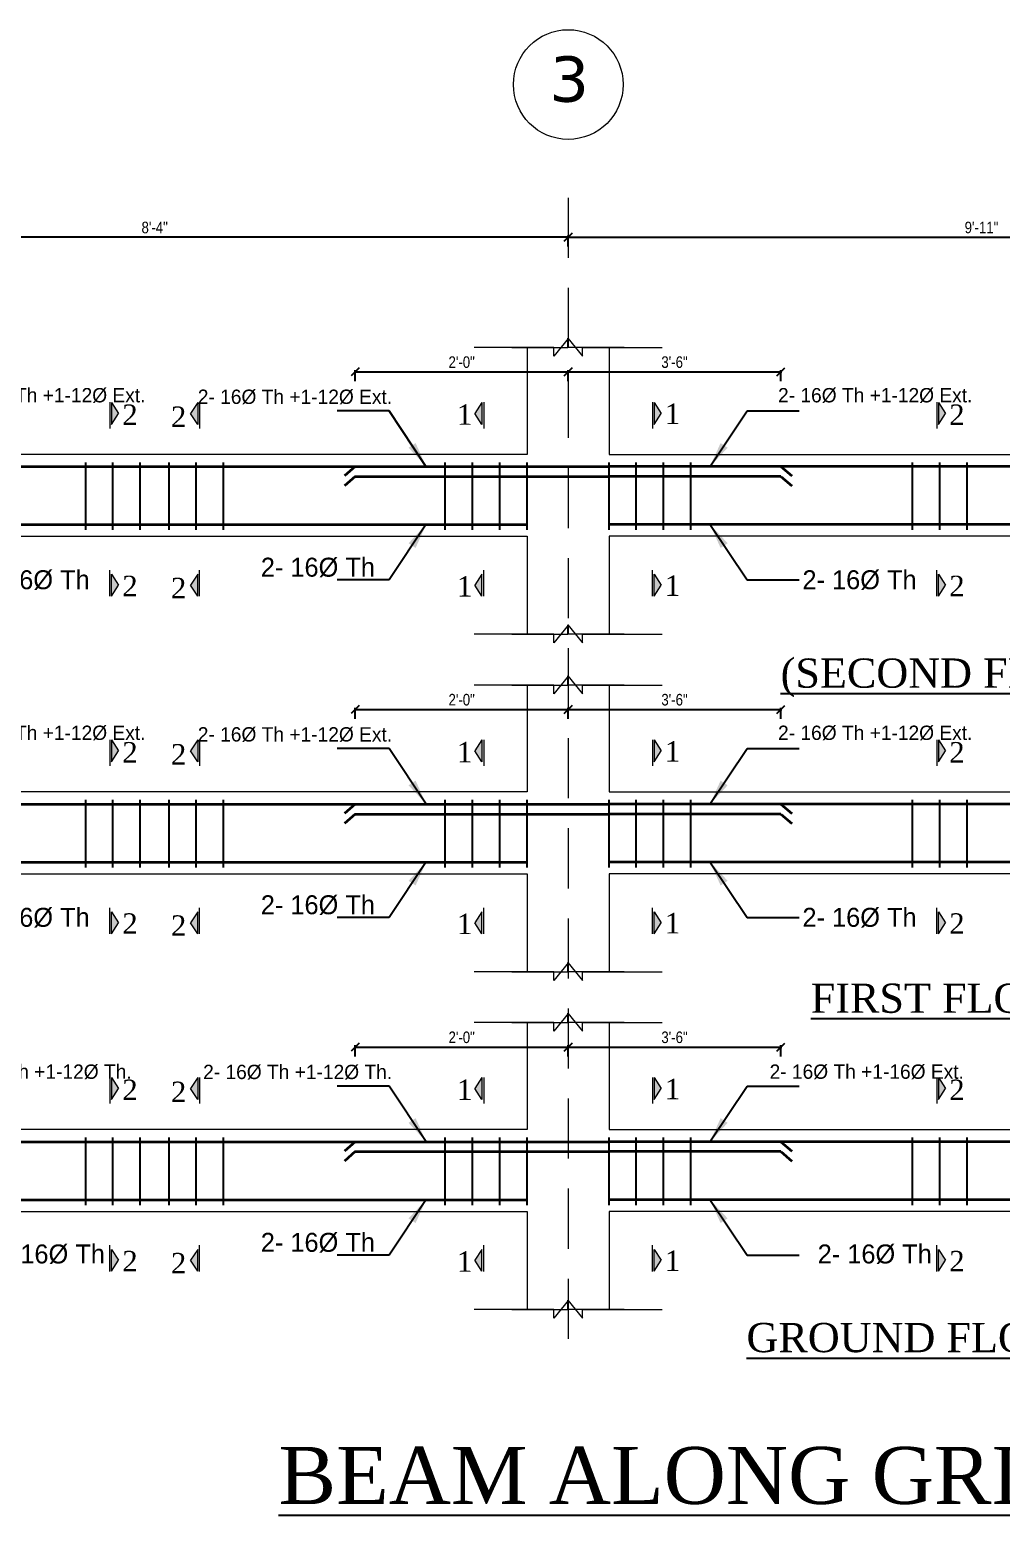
# Model space of a CAD drawing. Header units: inches. Extents: x 45643 to 70559, y -8725 to 1713.
# Drawn here: x 67816.9 to 68120.3, y -4279.5 to -3815.7 of the extents above; entities that cross this region are included whole.
import ezdxf

# ---------------------------------------------------------------- set-up
doc = ezdxf.new("R2010")
doc.units = ezdxf.units.IN
doc.header["$MEASUREMENT"] = 0
doc.linetypes.add('CENTER2', pattern=[1.125, 0.75, -0.125, 0.125, -0.125])
doc.linetypes.add('DASHED2', pattern=[0.375, 0.25, -0.125])
for name, color, linetype, lineweight in [('BEAM', 212, 'Continuous', 9), ('cenline', 170, 'CENTER2', 9), ('door', 3, 'Continuous', 13), ('ELE1', 3, 'Continuous', 9), ('Line', 7, 'Continuous', 15), ('Line 0.35', 130, 'Continuous', 35), ('REN', 140, 'Continuous', 35), ('Side-1', 11, 'Continuous', 18), ('Text', 7, 'Continuous', 9)]:
    doc.layers.add(name, color=color, linetype=linetype, lineweight=lineweight)
for name, color, linetype in [('DIM', 5, 'Continuous'), ('floorhatch', 43, 'Continuous'), ('STIRRUP', 10, 'Continuous')]:
    doc.layers.add(name, color=color, linetype=linetype)
doc.styles.add('Dks', font='ARIALN.TTF', dxfattribs={"height": 8})
doc.styles.add('ordinary', font='ARIALN.TTF')
doc.styles.add('sb', font='BKANT.TTF', dxfattribs={"height": 8})
doc.styles.get("Standard").update_dxf_attribs({"font": 'times.ttf'})
doc.dimstyles.new('1-4', dxfattribs={"dimscale": 0.1, "dimtxt": 36, "dimasz": 25, "dimexe": 5.625, "dimexo": 36, "dimgap": 12, "dimtad": 1, "dimzin": 0, "dimdsep": 46, "dimlunit": 4, "dimtxsty": 'ordinary', "dimblk": 'OBLIQUE', "dimcen": 1, "dimdle": 3, "dimclrt": 7, "dimadec": 3, "dimazin": 0, "dimtfac": 1, "dimtix": 1, "dimtofl": 0, "dimtmove": 0, "dimatfit": 3, "dimfxl": 29.1875, "dimfxlon": 1, "dimtolj": 1, "dimtzin": 0, "dimarcsym": 0})
doc.dimstyles.new('Dks', dxfattribs={"dimtxt": 8, "dimasz": 8, "dimexe": 6, "dimexo": 6, "dimgap": 0.03125, "dimtad": 0, "dimdec": 0, "dimzin": 0, "dimdsep": 46, "dimlunit": 3, "dimtxsty": 'Dks', "dimcen": 0.09375, "dimclrd": 256, "dimclre": 256, "dimclrt": 256, "dimadec": 0, "dimazin": 0, "dimtfac": 1, "dimtdec": 0, "dimtix": 1, "dimtmove": 2, "dimatfit": 3, "dimfxl": 1, "dimfrac": 2, "dimtolj": 1, "dimtzin": 0, "dimlwe": -1, "dimarcsym": 0})

# ---------------------------------------------------------------- blocks, each defined once
blk = doc.blocks.new('vrwa')
at = {"layer": 'Line', "linetype": 'Continuous'}
for points in [[(64431.27, 382588.92), (64427.13, 382595.36), (64427.13, 382582.49)], [(64431.27, 382488.21), (64427.13, 382481.77), (64427.13, 382494.64)]]:
    blk.add_hatch(color=256, dxfattribs=at).paths.add_polyline_path(points)
at = {"layer": 'door', "linetype": 'Continuous'}
for p, q in [((64426.1, 382595.46), (64426.1, 382580.11)), ((64427.13, 382595.36), (64427.13, 382582.49)), ((64427.13, 382595.36), (64431.27, 382588.92)), ((64427.13, 382582.49), (64431.27, 382588.92)), ((64426.1, 382481.67), (64426.1, 382497.02)), ((64427.13, 382481.77), (64427.13, 382494.64)), ((64427.13, 382494.64), (64431.27, 382488.21)), ((64427.13, 382481.77), (64431.27, 382488.21))]:
    blk.add_line(p, q, dxfattribs=at)
blk = doc.blocks.new('_Oblique')
at = {"color": 0, "linetype": 'ByBlock', "lineweight": -2}
blk.add_line((-0.5, -0.5), (0.5, 0.5), dxfattribs=at)
blk = doc.blocks.new('*D1133')
at = {"layer": 'Defpoints', "color": 0, "linetype": 'Continuous', "transparency": 16777216}
for p in [(67985.03, -4027.96), (67985.03, -4053.71, -1.6), (67918.56, -4057.5, -1.6)]:
    blk.add_point(p, dxfattribs=at)
at = {"layer": 'Line 0.35', "color": 0, "linetype": 'Continuous', "lineweight": -2, "transparency": 16777216}
for p, q in [((67918.26, -4027.96), (67985.33, -4027.96)), ((67918.56, -4030.88), (67918.56, -4027.4)), ((67985.03, -4030.87), (67985.03, -4027.4))]:
    blk.add_line(p, q, dxfattribs=at)
at = {"layer": 'Line 0.35', "color": 0, "linetype": 'Continuous', "lineweight": -2, "transparency": 16777216, "xscale": 2.5, "yscale": 2.5, "zscale": 2.5, "rotation": 180}
blk.add_blockref('_Oblique', (67918.56, -4027.96), dxfattribs=at)
at = {"layer": 'Line 0.35', "color": 0, "linetype": 'Continuous', "lineweight": -2, "transparency": 16777216, "xscale": 2.5, "yscale": 2.5, "zscale": 2.5}
blk.add_blockref('_Oblique', (67985.03, -4027.96), dxfattribs=at)
at = {"layer": 'Line 0.35', "color": 7, "linetype": 'Continuous', "transparency": 16777216, "insert": (67951.79, -4024.92), "char_height": 3.6, "attachment_point": 5, "style": 'ordinary'}
blk.add_mtext('\\A1;2\'-0"', dxfattribs=at)
blk = doc.blocks.new('*D1136')
at = {"layer": 'Defpoints', "color": 0, "linetype": 'Continuous', "transparency": 16777216}
for p in [(68051.49, -4027.96), (67985.01, -4057.5, -1.6), (68051.49, -4057.5, -1.6)]:
    blk.add_point(p, dxfattribs=at)
at = {"layer": 'Line 0.35', "color": 0, "linetype": 'Continuous', "lineweight": -2, "transparency": 16777216}
for p, q in [((67984.71, -4027.96), (68051.79, -4027.96)), ((67985.01, -4030.88), (67985.01, -4027.4)), ((68051.49, -4030.88), (68051.49, -4027.4))]:
    blk.add_line(p, q, dxfattribs=at)
at = {"layer": 'Line 0.35', "color": 0, "linetype": 'Continuous', "lineweight": -2, "transparency": 16777216, "xscale": 2.5, "yscale": 2.5, "zscale": 2.5, "rotation": 180}
blk.add_blockref('_Oblique', (67985.01, -4027.96), dxfattribs=at)
at = {"layer": 'Line 0.35', "color": 0, "linetype": 'Continuous', "lineweight": -2, "transparency": 16777216, "xscale": 2.5, "yscale": 2.5, "zscale": 2.5}
blk.add_blockref('_Oblique', (68051.49, -4027.96), dxfattribs=at)
at = {"layer": 'Line 0.35', "color": 7, "linetype": 'Continuous', "transparency": 16777216, "insert": (68018.25, -4024.92), "char_height": 3.6, "attachment_point": 5, "style": 'ordinary'}
blk.add_mtext('\\A1;3\'-6"', dxfattribs=at)
blk = doc.blocks.new('*D1137')
at = {"layer": 'Defpoints', "color": 0, "linetype": 'Continuous', "transparency": 16777216}
for p in [(67985.03, -4133.36), (67985.03, -4159.1, -1.6), (67918.56, -4162.89, -1.6)]:
    blk.add_point(p, dxfattribs=at)
at = {"layer": 'Line 0.35', "color": 0, "linetype": 'Continuous', "lineweight": -2, "transparency": 16777216}
for p, q in [((67918.26, -4133.36), (67985.33, -4133.36)), ((67918.56, -4136.27), (67918.56, -4132.8)), ((67985.03, -4136.27), (67985.03, -4132.8))]:
    blk.add_line(p, q, dxfattribs=at)
at = {"layer": 'Line 0.35', "color": 0, "linetype": 'Continuous', "lineweight": -2, "transparency": 16777216, "xscale": 2.5, "yscale": 2.5, "zscale": 2.5, "rotation": 180}
blk.add_blockref('_Oblique', (67918.56, -4133.36), dxfattribs=at)
at = {"layer": 'Line 0.35', "color": 0, "linetype": 'Continuous', "lineweight": -2, "transparency": 16777216, "xscale": 2.5, "yscale": 2.5, "zscale": 2.5}
blk.add_blockref('_Oblique', (67985.03, -4133.36), dxfattribs=at)
at = {"layer": 'Line 0.35', "color": 7, "linetype": 'Continuous', "transparency": 16777216, "insert": (67951.79, -4130.32), "char_height": 3.6, "attachment_point": 5, "style": 'ordinary'}
blk.add_mtext('\\A1;2\'-0"', dxfattribs=at)
blk = doc.blocks.new('*D1140')
at = {"layer": 'Defpoints', "color": 0, "linetype": 'Continuous', "transparency": 16777216}
for p in [(68051.49, -4133.36), (67985.01, -4162.89, -1.6), (68051.49, -4162.89, -1.6)]:
    blk.add_point(p, dxfattribs=at)
at = {"layer": 'Line 0.35', "color": 0, "linetype": 'Continuous', "lineweight": -2, "transparency": 16777216}
for p, q in [((67984.71, -4133.36), (68051.79, -4133.36)), ((67985.01, -4136.27), (67985.01, -4132.8)), ((68051.49, -4136.27), (68051.49, -4132.8))]:
    blk.add_line(p, q, dxfattribs=at)
at = {"layer": 'Line 0.35', "color": 0, "linetype": 'Continuous', "lineweight": -2, "transparency": 16777216, "xscale": 2.5, "yscale": 2.5, "zscale": 2.5, "rotation": 180}
blk.add_blockref('_Oblique', (67985.01, -4133.36), dxfattribs=at)
at = {"layer": 'Line 0.35', "color": 0, "linetype": 'Continuous', "lineweight": -2, "transparency": 16777216, "xscale": 2.5, "yscale": 2.5, "zscale": 2.5}
blk.add_blockref('_Oblique', (68051.49, -4133.36), dxfattribs=at)
at = {"layer": 'Line 0.35', "color": 7, "linetype": 'Continuous', "transparency": 16777216, "insert": (68018.25, -4130.32), "char_height": 3.6, "attachment_point": 5, "style": 'ordinary'}
blk.add_mtext('\\A1;3\'-6"', dxfattribs=at)
blk = doc.blocks.new('*D1157')
at = {"layer": 'Defpoints', "color": 0, "linetype": 'Continuous', "transparency": 16777216}
for p in [(67985.03, -3922.56), (67985.03, -3948.31, -1.6), (67918.56, -3952.1, -1.6)]:
    blk.add_point(p, dxfattribs=at)
at = {"layer": 'Line 0.35', "color": 0, "linetype": 'Continuous', "lineweight": -2, "transparency": 16777216}
for p, q in [((67918.26, -3922.56), (67985.33, -3922.56)), ((67918.56, -3925.48), (67918.56, -3922)), ((67985.03, -3925.48), (67985.03, -3922))]:
    blk.add_line(p, q, dxfattribs=at)
at = {"layer": 'Line 0.35', "color": 0, "linetype": 'Continuous', "lineweight": -2, "transparency": 16777216, "xscale": 2.5, "yscale": 2.5, "zscale": 2.5, "rotation": 180}
blk.add_blockref('_Oblique', (67918.56, -3922.56), dxfattribs=at)
at = {"layer": 'Line 0.35', "color": 0, "linetype": 'Continuous', "lineweight": -2, "transparency": 16777216, "xscale": 2.5, "yscale": 2.5, "zscale": 2.5}
blk.add_blockref('_Oblique', (67985.03, -3922.56), dxfattribs=at)
at = {"layer": 'Line 0.35', "color": 7, "linetype": 'Continuous', "transparency": 16777216, "insert": (67951.79, -3919.53), "char_height": 3.6, "attachment_point": 5, "style": 'ordinary'}
blk.add_mtext('\\A1;2\'-0"', dxfattribs=at)
blk = doc.blocks.new('*D1159')
at = {"layer": 'Defpoints', "color": 0, "linetype": 'Continuous', "transparency": 16777216}
for p in [(68051.49, -3922.56), (67985.01, -3952.1, -1.6), (68051.49, -3952.1, -1.6)]:
    blk.add_point(p, dxfattribs=at)
at = {"layer": 'Line 0.35', "color": 0, "linetype": 'Continuous', "lineweight": -2, "transparency": 16777216}
for p, q in [((67984.71, -3922.56), (68051.79, -3922.56)), ((67985.01, -3925.48), (67985.01, -3922)), ((68051.49, -3925.48), (68051.49, -3922))]:
    blk.add_line(p, q, dxfattribs=at)
at = {"layer": 'Line 0.35', "color": 0, "linetype": 'Continuous', "lineweight": -2, "transparency": 16777216, "xscale": 2.5, "yscale": 2.5, "zscale": 2.5, "rotation": 180}
blk.add_blockref('_Oblique', (67985.01, -3922.56), dxfattribs=at)
at = {"layer": 'Line 0.35', "color": 0, "linetype": 'Continuous', "lineweight": -2, "transparency": 16777216, "xscale": 2.5, "yscale": 2.5, "zscale": 2.5}
blk.add_blockref('_Oblique', (68051.49, -3922.56), dxfattribs=at)
at = {"layer": 'Line 0.35', "color": 7, "linetype": 'Continuous', "transparency": 16777216, "insert": (68018.25, -3919.53), "char_height": 3.6, "attachment_point": 5, "style": 'ordinary'}
blk.add_mtext('\\A1;3\'-6"', dxfattribs=at)
blk = doc.blocks.new('*D1162')
at = {"layer": 'Defpoints', "color": 0, "linetype": 'Continuous', "transparency": 16777216}
for p in [(68243.15, -3880.52), (68243.15, -3895.28), (67985.05, -3931.01)]:
    blk.add_point(p, dxfattribs=at)
at = {"layer": 'Line 0.35', "color": 0, "linetype": 'Continuous', "lineweight": -2, "transparency": 16777216}
for p, q in [((67984.75, -3880.52), (68243.45, -3880.52)), ((67985.05, -3883.44), (67985.05, -3879.96)), ((68243.15, -3883.44), (68243.15, -3879.96))]:
    blk.add_line(p, q, dxfattribs=at)
at = {"layer": 'Line 0.35', "color": 0, "linetype": 'Continuous', "lineweight": -2, "transparency": 16777216, "xscale": 2.5, "yscale": 2.5, "zscale": 2.5, "rotation": 180}
blk.add_blockref('_Oblique', (67985.05, -3880.52), dxfattribs=at)
at = {"layer": 'Line 0.35', "color": 0, "linetype": 'Continuous', "lineweight": -2, "transparency": 16777216, "xscale": 2.5, "yscale": 2.5, "zscale": 2.5}
blk.add_blockref('_Oblique', (68243.15, -3880.52), dxfattribs=at)
at = {"layer": 'Line 0.35', "color": 7, "linetype": 'Continuous', "transparency": 16777216, "insert": (68114.1, -3877.49), "char_height": 3.6, "attachment_point": 5, "style": 'ordinary'}
blk.add_mtext('\\A1;9\'-11"', dxfattribs=at)
blk = doc.blocks.new('*D1164')
at = {"layer": 'Defpoints', "color": 0, "linetype": 'Continuous', "transparency": 16777216}
for p in [(67726.83, -3880.52), (67726.83, -3906.17), (67985.05, -3931.01)]:
    blk.add_point(p, dxfattribs=at)
at = {"layer": 'Line 0.35', "color": 0, "linetype": 'Continuous', "lineweight": -2, "transparency": 16777216}
for p, q in [((67985.35, -3880.52), (67726.53, -3880.52)), ((67726.83, -3883.44), (67726.83, -3879.96)), ((67985.05, -3883.44), (67985.05, -3879.96))]:
    blk.add_line(p, q, dxfattribs=at)
at = {"layer": 'Line 0.35', "color": 0, "linetype": 'Continuous', "lineweight": -2, "transparency": 16777216, "xscale": 2.5, "yscale": 2.5, "zscale": 2.5, "rotation": 180}
blk.add_blockref('_Oblique', (67726.83, -3880.52), dxfattribs=at)
at = {"layer": 'Line 0.35', "color": 0, "linetype": 'Continuous', "lineweight": -2, "transparency": 16777216, "xscale": 2.5, "yscale": 2.5, "zscale": 2.5}
blk.add_blockref('_Oblique', (67985.05, -3880.52), dxfattribs=at)
at = {"layer": 'Line 0.35', "color": 7, "linetype": 'Continuous', "transparency": 16777216, "insert": (67855.94, -3877.49), "char_height": 3.6, "attachment_point": 5, "style": 'ordinary'}
blk.add_mtext('\\A1;8\'-4"', dxfattribs=at)

msp = doc.modelspace()

# ---------------------------------------------------------------- linework, layer by layer
at = {"layer": 'BEAM', "linetype": 'ByBlock'}
for p, q in [((67985.137, -3912.014), (67980.542, -3917.64)), ((67984.915, -3912.014), (67989.511, -3917.64)), ((67984.915, -3915.058), (67984.915, -3912.014)), ((67985.137, -3915.058), (67985.137, -3912.014)), ((67980.542, -3914.932), (67955.683, -3914.932)), ((67967.491, -3914.932), (67984.915, -3914.932)), ((67980.542, -3917.64), (67980.542, -3914.932)), ((68002.561, -3914.932), (67985.137, -3914.932)), ((67989.511, -3914.932), (68014.369, -3914.932)), ((67989.511, -3917.64), (67989.511, -3914.932)), ((67985.137, -4001.551), (67980.542, -4007.177)), ((67985.137, -4001.551), (67980.542, -4007.177)), ((67984.915, -4001.551), (67989.511, -4007.177)), ((67984.915, -4004.594), (67984.915, -4001.551)), ((67984.915, -4001.551), (67989.511, -4007.177)), ((67984.915, -4004.594), (67984.915, -4001.551)), ((67985.137, -4004.594), (67985.137, -4001.551)), ((67985.137, -4004.594), (67985.137, -4001.551)), ((67980.542, -4004.469), (67955.683, -4004.469)), ((67980.542, -4004.469), (67955.683, -4004.469)), ((67967.491, -4004.469), (67984.915, -4004.469)), ((67980.542, -4007.177), (67980.542, -4004.469)), ((67980.542, -4007.177), (67980.542, -4004.469)), ((68002.561, -4004.469), (67985.137, -4004.469)), ((67989.511, -4004.469), (68014.369, -4004.469)), ((67989.511, -4007.177), (67989.511, -4004.469)), ((67989.511, -4004.469), (68014.369, -4004.469)), ((67989.511, -4007.177), (67989.511, -4004.469)), ((67980.542, -4020.329), (67955.683, -4020.329)), ((67967.491, -4020.329), (67984.915, -4020.329)), ((67985.137, -4017.411), (67980.542, -4023.037)), ((67980.542, -4023.037), (67980.542, -4020.329)), ((67984.915, -4017.411), (67989.511, -4023.037)), ((67984.915, -4020.455), (67984.915, -4017.411)), ((67985.137, -4020.455), (67985.137, -4017.411)), ((68002.561, -4020.329), (67985.137, -4020.329)), ((67989.511, -4020.329), (68014.369, -4020.329)), ((67989.511, -4023.037), (67989.511, -4020.329)), ((67985.137, -4106.947), (67980.542, -4112.573)), ((67985.137, -4106.947), (67980.542, -4112.573)), ((67984.915, -4106.947), (67989.511, -4112.573)), ((67984.915, -4109.991), (67984.915, -4106.947)), ((67984.915, -4106.947), (67989.511, -4112.573)), ((67984.915, -4109.991), (67984.915, -4106.947)), ((67985.137, -4109.991), (67985.137, -4106.947)), ((67985.137, -4109.991), (67985.137, -4106.947)), ((67980.542, -4109.865), (67955.683, -4109.865)), ((67980.542, -4109.865), (67955.683, -4109.865)), ((67967.491, -4109.865), (67984.915, -4109.865)), ((67980.542, -4112.573), (67980.542, -4109.865)), ((67980.542, -4112.573), (67980.542, -4109.865)), ((68002.561, -4109.865), (67985.137, -4109.865)), ((67989.511, -4109.865), (68014.369, -4109.865)), ((67989.511, -4112.573), (67989.511, -4109.865)), ((67989.511, -4109.865), (68014.369, -4109.865)), ((67989.511, -4112.573), (67989.511, -4109.865)), ((67985.137, -4122.807), (67980.542, -4128.433)), ((67984.915, -4122.807), (67989.511, -4128.433)), ((67984.915, -4125.851), (67984.915, -4122.807)), ((67985.137, -4125.851), (67985.137, -4122.807)), ((67980.542, -4125.726), (67955.683, -4125.726)), ((67967.491, -4125.726), (67984.915, -4125.726)), ((67980.542, -4128.433), (67980.542, -4125.726)), ((68002.561, -4125.726), (67985.137, -4125.726)), ((67989.511, -4125.726), (68014.369, -4125.726)), ((67989.511, -4128.433), (67989.511, -4125.726)), ((67980.542, -4215.262), (67955.683, -4215.262)), ((67980.542, -4215.262), (67955.683, -4215.262)), ((67967.491, -4215.262), (67984.915, -4215.262)), ((67985.137, -4212.344), (67980.542, -4217.97)), ((67985.137, -4212.344), (67980.542, -4217.97)), ((67980.542, -4217.97), (67980.542, -4215.262)), ((67980.542, -4217.97), (67980.542, -4215.262)), ((67984.915, -4212.344), (67989.511, -4217.97)), ((67984.915, -4215.388), (67984.915, -4212.344)), ((67984.915, -4212.344), (67989.511, -4217.97)), ((67984.915, -4215.388), (67984.915, -4212.344)), ((67985.137, -4215.388), (67985.137, -4212.344)), ((67985.137, -4215.388), (67985.137, -4212.344)), ((68002.561, -4215.262), (67985.137, -4215.262)), ((67989.511, -4215.262), (68014.369, -4215.262)), ((67989.511, -4217.97), (67989.511, -4215.262)), ((67989.511, -4215.262), (68014.369, -4215.262)), ((67989.511, -4217.97), (67989.511, -4215.262))]:
    msp.add_line(p, q, dxfattribs=at)
at = {"layer": 'cenline', "color": 3, "linetype": 'DASHED2', "ltscale": 75}
msp.add_line((67985.026, -3868.172), (67985.026, -4230.425), dxfattribs=at)
msp.add_line((67985.026, -3868.172), (67985.026, -4230.425), dxfattribs=at)
at = {"layer": 'ELE1', "color": 11, "linetype": 'Continuous', "true_color": 0xf27172}
for p, q in [((67972.246, -3948.311), (67714.049, -3948.311)), ((67997.806, -3948.311), (68230.444, -3948.311)), ((67714.049, -3973.871, 3.195), (67972.246, -3973.871, 3.195)), ((68230.444, -3973.871, 3.195), (67997.806, -3973.871, 3.195)), ((67972.246, -4053.708), (67688.489, -4053.708)), ((67997.806, -4053.708), (68230.444, -4053.708)), ((67688.489, -4079.267, 3.195), (67972.246, -4079.267, 3.195)), ((68230.444, -4079.267, 3.195), (67997.806, -4079.267, 3.195)), ((67972.246, -4159.104), (67688.489, -4159.104)), ((67997.806, -4159.104), (68230.444, -4159.104)), ((67688.489, -4184.664, 3.195), (67972.246, -4184.664, 3.195)), ((68230.444, -4184.664, 3.195), (67997.806, -4184.664, 3.195))]:
    msp.add_line(p, q, dxfattribs=at)
at = {"layer": 'REN', "ltscale": 50}
for p, q in [((67714.049, -3952.1), (67997.806, -3952.1)), ((67714.049, -3952.1), (67997.806, -3952.1)), ((67918.561, -3952.1), (67915.174, -3955.04)), ((67918.561, -3955.216), (67915.174, -3958.156)), ((67918.561, -3955.216), (67997.806, -3955.216)), ((68519.296, -3952.1), (67997.806, -3952.1)), ((68529.918, -3952.1), (67997.806, -3952.1)), ((68051.491, -3955.216), (67997.806, -3955.216)), ((68051.491, -3952.1), (68054.879, -3955.04)), ((68051.491, -3955.216), (68054.879, -3958.156)), ((67714.049, -3970.242), (67972.246, -3970.242)), ((67714.049, -3970.242), (67972.246, -3970.242)), ((68529.271, -3970.242), (67997.806, -3970.242)), ((68526.637, -3970.242), (67997.806, -3970.242)), ((67486.003, -4057.496), (67997.806, -4057.496)), ((67714.049, -4057.496), (67997.806, -4057.496)), ((67918.561, -4057.496), (67915.174, -4060.437)), ((68519.296, -4057.496), (67997.806, -4057.496)), ((68529.918, -4057.496), (67997.806, -4057.496)), ((68051.491, -4057.496), (68054.879, -4060.437)), ((67918.561, -4060.612), (67915.174, -4063.553)), ((67918.561, -4060.612), (67997.806, -4060.612)), ((68051.491, -4060.612), (67997.806, -4060.612)), ((68051.491, -4060.612), (68054.879, -4063.553)), ((67489.284, -4075.638), (67972.246, -4075.638)), ((67714.049, -4075.638), (67972.246, -4075.638)), ((68529.271, -4075.638), (67997.806, -4075.638)), ((68526.637, -4075.638), (67997.806, -4075.638)), ((67486.003, -4162.893), (67997.806, -4162.893)), ((67714.049, -4162.893), (67997.806, -4162.893)), ((67918.561, -4162.893), (67915.174, -4165.833)), ((68519.296, -4162.893), (67997.806, -4162.893)), ((68529.918, -4162.893), (67997.806, -4162.893)), ((68051.491, -4162.893), (68054.879, -4165.833)), ((67918.561, -4166.009), (67915.174, -4168.949)), ((67918.561, -4166.009), (67997.806, -4166.009)), ((68051.491, -4166.009), (67997.806, -4166.009)), ((68051.491, -4166.009), (68054.879, -4168.949)), ((67489.284, -4181.035), (67972.246, -4181.035)), ((67714.049, -4181.035), (67972.246, -4181.035)), ((68529.271, -4181.035), (67997.806, -4181.035)), ((68526.637, -4181.035), (67997.806, -4181.035))]:
    msp.add_line(p, q, dxfattribs=at)
at = {"layer": 'Side-1'}
for p, q in [((67972.246, -3914.932), (67972.246, -3948.311)), ((67997.806, -3914.932), (67997.806, -3948.311)), ((67972.246, -3973.871), (67972.246, -4004.469)), ((67997.806, -3973.871), (67997.806, -4004.469)), ((67972.246, -4020.329), (67972.246, -4053.708)), ((67997.806, -4020.329), (67997.806, -4053.708)), ((67972.246, -4079.267), (67972.246, -4109.865)), ((67997.806, -4079.267), (67997.806, -4109.865)), ((67972.246, -4125.726), (67972.246, -4159.104)), ((67997.806, -4125.726), (67997.806, -4159.104)), ((67972.246, -4184.664), (67972.246, -4215.262)), ((67997.806, -4184.664), (67997.806, -4215.262))]:
    msp.add_line(p, q, dxfattribs=at)
at = {"layer": 'STIRRUP', "linetype": 'ByBlock'}
for p, q in [((67834.402, -3971.868), (67834.402, -3950.801)), ((67842.922, -3971.868), (67842.922, -3950.801)), ((67851.442, -3971.868), (67851.442, -3950.801)), ((67860.413, -3971.868), (67860.413, -3950.801)), ((67868.933, -3971.868), (67868.933, -3950.801)), ((67877.452, -3971.868), (67877.452, -3950.801)), ((67946.687, -3971.868), (67946.687, -3950.801)), ((67955.207, -3971.868), (67955.207, -3950.801)), ((67963.726, -3971.868), (67963.726, -3950.801)), ((67972.246, -3971.868), (67972.246, -3950.801)), ((67997.806, -3971.868), (67997.806, -3950.801)), ((68006.326, -3971.868), (68006.326, -3950.801)), ((68014.846, -3971.868), (68014.846, -3950.801)), ((68023.366, -3971.868), (68023.366, -3950.801)), ((68092.6, -3971.868), (68092.6, -3950.801)), ((68101.12, -3971.868), (68101.12, -3950.801)), ((68109.64, -3971.868), (68109.64, -3950.801)), ((67834.402, -4077.265), (67834.402, -4056.198)), ((67842.922, -4077.265), (67842.922, -4056.198)), ((67851.442, -4077.265), (67851.442, -4056.198)), ((67860.413, -4077.265), (67860.413, -4056.198)), ((67868.933, -4077.265), (67868.933, -4056.198)), ((67877.452, -4077.265), (67877.452, -4056.198)), ((67946.687, -4077.265), (67946.687, -4056.198)), ((67955.207, -4077.265), (67955.207, -4056.198)), ((67963.726, -4077.265), (67963.726, -4056.198)), ((67972.246, -4077.265), (67972.246, -4056.198)), ((67997.806, -4077.265), (67997.806, -4056.198)), ((68006.326, -4077.265), (68006.326, -4056.198)), ((68014.846, -4077.265), (68014.846, -4056.198)), ((68023.366, -4077.265), (68023.366, -4056.198)), ((68092.6, -4077.265), (68092.6, -4056.198)), ((68101.12, -4077.265), (68101.12, -4056.198)), ((68109.64, -4077.265), (68109.64, -4056.198)), ((67834.402, -4182.662), (67834.402, -4161.594)), ((67842.922, -4182.662), (67842.922, -4161.594)), ((67851.442, -4182.662), (67851.442, -4161.594)), ((67860.413, -4182.662), (67860.413, -4161.594)), ((67868.933, -4182.662), (67868.933, -4161.594)), ((67877.452, -4182.662), (67877.452, -4161.594)), ((67946.687, -4182.662), (67946.687, -4161.594)), ((67955.207, -4182.662), (67955.207, -4161.594)), ((67963.726, -4182.662), (67963.726, -4161.594)), ((67972.246, -4182.662), (67972.246, -4161.594)), ((67997.806, -4182.662), (67997.806, -4161.594)), ((68006.326, -4182.662), (68006.326, -4161.594)), ((68014.846, -4182.662), (68014.846, -4161.594)), ((68023.366, -4182.662), (68023.366, -4161.594)), ((68092.6, -4182.662), (68092.6, -4161.594)), ((68101.12, -4182.662), (68101.12, -4161.594)), ((68109.64, -4182.662), (68109.64, -4161.594))]:
    msp.add_line(p, q, dxfattribs=at)
at = {"layer": 'Text'}
msp.add_circle((67985.079, -3832.845), 17.125, dxfattribs=at)

# ---------------------------------------------------------------- block references
at = {"layer": 'door', "linetype": 'Continuous', "yscale": 0.5324930654132913, "zscale": 0.5324930654151103}
for p, xscale in [((33535.488, -207661.456), 0.5324930654169293), ((102176.366, -207661.456), -0.5324930654169293), ((102265.125, -207661.456), -0.5324930654169293), ((33704.927, -207661.456), 0.5324930654169293), ((33793.686, -207661.456), 0.5324930654169293), ((33535.488, -207766.852), 0.5324930654169293), ((102176.366, -207766.852), -0.5324930654169293), ((102265.125, -207766.852), -0.5324930654169293), ((33704.927, -207766.852), 0.5324930654169293), ((33793.686, -207766.852), 0.5324930654169293), ((33535.488, -207872.249), 0.5324930654169293), ((102176.366, -207872.249), -0.5324930654169293), ((102265.125, -207872.249), -0.5324930654169293), ((33704.927, -207872.249), 0.5324930654169293), ((33793.686, -207872.249), 0.5324930654169293)]:
    msp.add_blockref('vrwa', p, dxfattribs=dict(at, xscale=xscale))

# ---------------------------------------------------------------- texts
at = {"layer": 'floorhatch', "color": 7, "linetype": 'Continuous', "attachment_point": 5}
for s, insert, char_height in [('2', (67848.22, -3935.921), 6.39), ('1', (67952.736, -3935.867), 6.39), ('1', (68017.62, -3935.646), 6.39), ('2', (68106.418, -3935.921), 6.39), ('2', (67863.399, -3936.558), 6.39), ('2', (67848.22, -3989.389), 6.39), ('2', (67863.399, -3990.026), 6.39), ('1', (67952.736, -3989.498), 6.39), ('1', (68017.62, -3989.277), 6.39), ('2', (68106.418, -3989.389), 6.39), ('{\\L (SECOND FLOOR)}', (68106.166, -4018.078), 9.12845), ('2', (67848.22, -4041.318), 6.39), ('2', (67863.399, -4041.955), 6.39), ('1', (67952.736, -4041.264), 6.39), ('1', (68017.62, -4041.043), 6.39), ('2', (68106.418, -4041.318), 6.39), ('2', (67848.22, -4094.786), 6.39), ('2', (67863.399, -4095.423), 6.39), ('1', (67952.736, -4094.895), 6.39), ('1', (68017.62, -4094.674), 6.39), ('2', (68106.418, -4094.786), 6.39), ('{\\LFIRST FLOOR)}', (68106.166, -4119.578), 9.12845), ('2', (67848.22, -4146.714), 6.39), ('2', (67863.399, -4147.352), 6.39), ('1', (67952.736, -4146.66), 6.39), ('1', (68017.62, -4146.439), 6.39), ('2', (68106.418, -4146.714), 6.39), ('2', (67848.22, -4200.182), 6.39), ('1', (67952.736, -4200.292), 6.39), ('1', (68017.62, -4200.07), 6.39), ('2', (68106.418, -4200.182), 6.39), ('2', (67863.399, -4200.819), 6.39), ('{\\LGROUND FLOOR)}', (68096.836, -4225.53), 9.12845), ('{\\LBEAM ALONG GRID B-B}', (68045.871, -4267.211, 2.874), 17.79868)]:
    msp.add_mtext(s, dxfattribs=dict(at, insert=insert, char_height=char_height))
at = {"layer": 'Text', "insert": (67979.356, -3823.945), "char_height": 14.17222, "attachment_point": 1, "rotation": 359.11823}
msp.add_mtext('{\\fVerdana|b0|i0|c0|p34;3}', dxfattribs=at)
at = {"layer": 'Text', "style": 'sb'}
for s, insert, char_height, attachment_point in [('2- 16%%C Th +1-12%%C Ext.', (67792.384, -3932.237), 4.47294, 7), ('2- 16%%C Th +1-12%%C Ext.', (67930.075, -3932.724), 4.47294, 9), ('2- 16%%C Th +1-12%%C Ext.', (68050.582, -3932.237), 4.47294, 7), ('2- 16%%C Th ', (67799.998, -3984.488), 5.92048, 1), ('2- 16%%C Th ', (68058.196, -3984.488), 5.92048, 1), ('2- 16%%C Th +1-12%%C Ext.', (67792.384, -4037.634), 4.47294, 7), ('2- 16%%C Th +1-12%%C Ext.', (67930.075, -4038.12), 4.47294, 9), ('2- 16%%C Th +1-12%%C Ext.', (68050.582, -4037.634), 4.47294, 7), ('2- 16%%C Th ', (67799.998, -4089.885), 5.92048, 1), ('2- 16%%C Th ', (68058.196, -4089.885), 5.92048, 1), ('2- 16%%C Th +1-12%%C Th.', (67789.737, -4143.434, 3.195), 4.47294, 7), ('2- 16%%C Th +1-12%%C Th.', (67930.075, -4143.517), 4.47294, 9), ('2- 16%%C Th +1-16%%C Ext.', (68047.935, -4143.434, 3.195), 4.47294, 7), ('2- 16%%C Th ', (67840.398, -4194.986, 3.833), 5.92048, 3), ('2- 16%%C Th ', (68098.596, -4194.986, 3.833), 5.92048, 3)]:
    msp.add_mtext(s, dxfattribs=dict(at, insert=insert, char_height=char_height, attachment_point=attachment_point))
at = {"layer": 'Text', "char_height": 5.92048, "width": 77.52545, "attachment_point": 3, "style": 'sb'}
for insert in [(67924.714, -3980.566), (67924.714, -4085.963), (67924.714, -4191.359)]:
    msp.add_mtext('2- 16%%C Th ', dxfattribs=dict(at, insert=insert))

# ---------------------------------------------------------------- dimensions: what is measured, and where the dimension line sits
at = {"layer": 'Line 0.35', "linetype": 'Continuous'}
dim = msp.add_linear_dim(base=(67726.828, -3880.523), p1=(67985.051, -3931.006), p2=(67726.828, -3906.172), angle=180, text='8\'-4"', dimstyle='1-4', dxfattribs=at)
dim.commit()
dim.dimension.update_dxf_attribs({"geometry": '*D1164', "text_midpoint": (67855.94, -3877.485)})
for base, p1, p2, text, picture, middle in [((68243.151, -3880.523), (67985.051, -3931.006), (68243.151, -3895.279), '9\'-11"', '*D1162', (68114.101, -3877.485)), ((67985.026, -3922.565, 1.597), (67918.561, -3952.1), (67985.026, -3948.311), '2\'-0"', '*D1157', (67951.794, -3919.527, 1.597)), ((67985.026, -4027.961, 1.597), (67918.561, -4057.496), (67985.026, -4053.708), '2\'-0"', '*D1133', (67951.794, -4024.923, 1.597)), ((67985.026, -4133.358, 1.597), (67918.561, -4162.893), (67985.026, -4159.104), '2\'-0"', '*D1137', (67951.794, -4130.32, 1.597))]:
    dim = msp.add_linear_dim(base=base, p1=p1, p2=p2, text=text, dimstyle='1-4', dxfattribs=at)
    dim.commit()
    dim.dimension.update_dxf_attribs({"geometry": picture, "text_midpoint": middle})
for base, p1, p2, picture, middle in [((68051.491, -3922.565, 1.597), (67985.012, -3952.1), (68051.491, -3952.1), '*D1159', (68018.252, -3919.527, 1.597)), ((68051.491, -4027.961, 1.597), (67985.012, -4057.496), (68051.491, -4057.496), '*D1136', (68018.252, -4024.923, 1.597)), ((68051.491, -4133.358, 1.597), (67985.012, -4162.893), (68051.491, -4162.893), '*D1140', (68018.252, -4130.32, 1.597))]:
    dim = msp.add_linear_dim(base=base, p1=p1, p2=p2, text='3\'-6"', dimstyle='1-4', override={"dimfrac": 2}, dxfattribs=at)
    dim.commit()
    dim.dimension.update_dxf_attribs({"geometry": picture, "text_midpoint": middle})

# ---------------------------------------------------------------- leaders
at = {"layer": 'DIM', "ltscale": 50}
for points in [[(67940.755, -3952.15), (67929.147, -3934.761), (67912.877, -3934.761)], [(68029.297, -3952.15), (68040.906, -3934.761), (68057.175, -3934.761)], [(67940.755, -3970.125), (67929.147, -3987.514), (67912.877, -3987.514)], [(68029.297, -3970.125), (68040.906, -3987.514), (68057.175, -3987.514)], [(67940.755, -4057.546), (67929.147, -4040.157), (67912.877, -4040.157)], [(68029.297, -4057.546), (68040.906, -4040.157), (68057.175, -4040.157)], [(67940.755, -4075.521), (67929.147, -4092.91), (67912.877, -4092.91)], [(68029.297, -4075.521), (68040.906, -4092.91), (68057.175, -4092.91)], [(67940.755, -4162.943), (67929.147, -4145.554), (67912.877, -4145.554)], [(68029.297, -4162.943), (68040.906, -4145.554), (68057.175, -4145.554)], [(67940.755, -4180.918), (67929.147, -4198.307), (67912.877, -4198.307)], [(68029.297, -4180.918), (68040.906, -4198.307), (68057.175, -4198.307)]]:
    msp.add_leader(points, dimstyle='Dks', dxfattribs=at)

doc.saveas('drawing.dxf')
